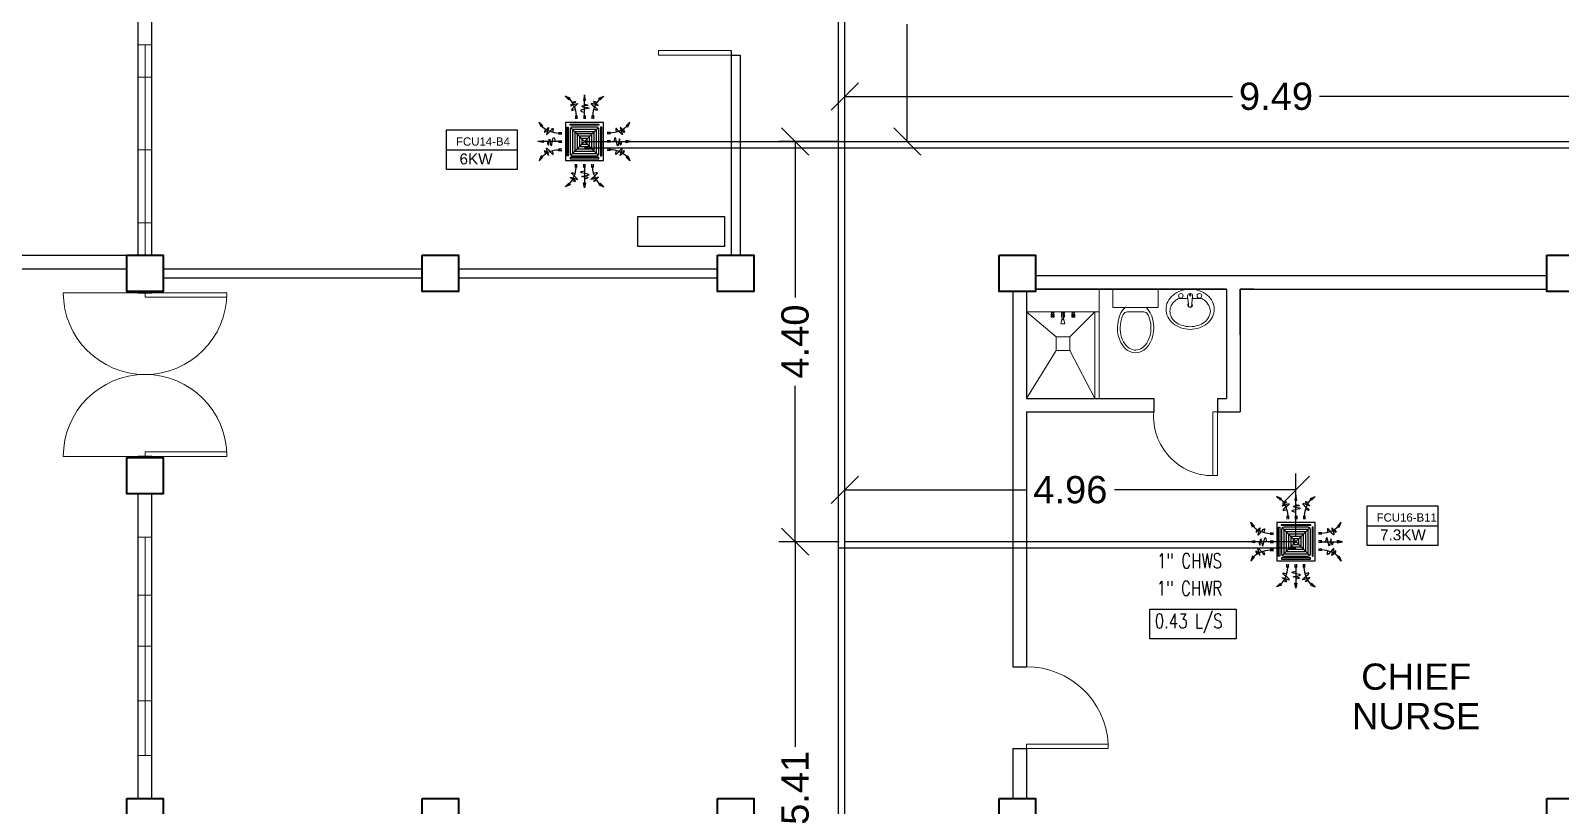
# Model space of a CAD drawing. Header units: millimetres. Extents: x 5 to 598, y 3 to 339.
# Drawn here: x 243.11 to 259.94, y 202.88 to 211.4 of the extents above; entities that cross this region are included whole.
import ezdxf

# ---------------------------------------------------------------- set-up
doc = ezdxf.new("R2010")
doc.units = ezdxf.units.MM
doc.header["$MEASUREMENT"] = 0
for name, color, linetype in [('AIR', 7, 'Continuous'), ('fcu line', 7, 'Continuous'), ('fcu return', 7, 'Continuous'), ('label', 7, 'Continuous'), ('Legends', 7, 'Continuous'), ('pipe label', 7, 'Continuous')]:
    doc.layers.add(name, color=color, linetype=linetype)
doc.styles.add('Arch-Dim', font='simplex.shx', dxfattribs={"width": 0.75})
doc.styles.get("Standard").update_dxf_attribs({"font": 'arial.ttf'})
doc.styles.add('SWISSLT175', font='swissl.ttf', dxfattribs={"height": 0.175})
doc.dimstyles.new('Copy of dimension', dxfattribs={"dimtxt": 0.3, "dimasz": 0.3, "dimexe": 0.18, "dimexo": 0.0625, "dimgap": 0.09, "dimtad": 0, "dimzin": 0, "dimdsep": 46, "dimtxsty": 'Standard', "dimblk": 'OBLIQUE', "dimcen": 0.09, "dimclrd": 256, "dimclre": 256, "dimclrt": 256, "dimadec": 0, "dimazin": 0, "dimtfac": 1, "dimtofl": 0, "dimtmove": 0, "dimatfit": 3, "dimldrblk": 'OBLIQUE', "dimfxl": 1, "dimtolj": 1, "dimtzin": 0, "dimarcsym": 0})

# ---------------------------------------------------------------- blocks, each defined once
blk = doc.blocks.new('FCU-13000P (CASSETTE SPLIT)')
at = {"layer": 'AIR', "ltscale": 3}
for p, q in [((0, 0.523), (0, 1)), ((-0.193, 0.558), (-0.193, 0.487)), ((-0.162, 0.558), (-0.162, 0.487)), ((-0.016, 0.558), (-0.016, 0.487)), ((0.016, 0.558), (0.016, 0.487)), ((0.162, 0.558), (0.162, 0.487)), ((0.193, 0.558), (0.193, 0.487)), ((-0.523, 0), (-1, 0)), ((-0.558, 0.193), (-0.487, 0.193)), ((-0.558, 0.162), (-0.487, 0.162)), ((-0.558, 0.016), (-0.487, 0.016)), ((0.558, 0.193), (0.487, 0.193)), ((0.558, 0.162), (0.487, 0.162)), ((0.558, 0.016), (0.487, 0.016)), ((0.523, 0), (1, 0)), ((-0.558, -0.016), (-0.487, -0.016)), ((-0.558, -0.162), (-0.487, -0.162)), ((-0.558, -0.193), (-0.487, -0.193)), ((0.558, -0.016), (0.487, -0.016)), ((0.558, -0.162), (0.487, -0.162)), ((0.558, -0.193), (0.487, -0.193)), ((-0.193, -0.558), (-0.193, -0.487)), ((-0.162, -0.558), (-0.162, -0.487)), ((-0.016, -0.558), (-0.016, -0.487)), ((0, -0.523), (0, -1)), ((0.016, -0.558), (0.016, -0.487)), ((0.162, -0.558), (0.162, -0.487)), ((0.193, -0.558), (0.193, -0.487))]:
    blk.add_line(p, q, dxfattribs=at)
at = {"layer": 'AIR'}
for p, q in [((0.295, -0.295), (-0.295, 0.295)), ((0.295, 0.295), (-0.295, -0.295))]:
    blk.add_line(p, q, dxfattribs=at)
at = {"layer": 'AIR', "ltscale": 3}
for points in [[(-0.022, 0.89), (0.022, 0.89), (0, 1)], [(-0.335, 0.895), (-0.311, 0.932), (-0.416, 0.973)], [(0.335, 0.895), (0.311, 0.932), (0.416, 0.973)], [(-0.895, 0.335), (-0.932, 0.311), (-0.973, 0.416)], [(0.895, 0.335), (0.932, 0.311), (0.973, 0.416)], [(-0.89, 0.022), (-0.89, -0.022), (-1, 0)], [(0.89, 0.022), (0.89, -0.022), (1, 0)], [(-0.895, -0.335), (-0.932, -0.311), (-0.973, -0.416)], [(0.895, -0.335), (0.932, -0.311), (0.973, -0.416)], [(-0.335, -0.895), (-0.311, -0.932), (-0.416, -0.973)], [(-0.022, -0.89), (0.022, -0.89), (0, -1)], [(0.335, -0.895), (0.311, -0.932), (0.416, -0.973)]]:
    blk.add_lwpolyline(points, close=True, dxfattribs=at)
at = {"layer": 'AIR'}
for points in [[(-0.323, 0.914, -0.171809), (-0.178, 0.558), (-0.178, 0.522)], [(0.323, 0.914, 0.171809), (0.178, 0.558), (0.178, 0.522)], [(-0.914, 0.323, 0.171809), (-0.558, 0.178), (-0.522, 0.178)], [(0.914, 0.323, -0.171809), (0.558, 0.178), (0.522, 0.178)], [(-0.914, -0.323, -0.171809), (-0.558, -0.178), (-0.522, -0.178)], [(0.914, -0.323, 0.171809), (0.558, -0.178), (0.522, -0.178)], [(-0.323, -0.914, 0.171809), (-0.178, -0.558), (-0.178, -0.522)], [(0.323, -0.914, -0.171809), (0.178, -0.558), (0.178, -0.522)]]:
    blk.add_lwpolyline(points, format="xyb", dxfattribs=at)
for points in [[(-0.41, -0.41), (0.41, -0.41), (0.41, 0.41), (-0.41, 0.41)], [(-0.31, 0.372), (0.31, 0.372), (0.31, 0.348), (-0.31, 0.348)], [(-0.373, 0.31), (-0.348, 0.31), (-0.348, -0.31), (-0.373, -0.31)], [(-0.26, -0.26), (0.26, -0.26), (0.26, 0.26), (-0.26, 0.26)], [(-0.21, -0.21), (0.21, -0.21), (0.21, 0.21), (-0.21, 0.21)], [(-0.16, -0.16), (0.16, -0.16), (0.16, 0.16), (-0.16, 0.16)], [(-0.11, -0.11), (0.11, -0.11), (0.11, 0.11), (-0.11, 0.11)], [(-0.06, -0.06), (0.06, -0.06), (0.06, 0.06), (-0.06, 0.06)], [(0.372, 0.31), (0.348, 0.31), (0.348, -0.31), (0.372, -0.31)], [(-0.31, -0.373), (0.31, -0.373), (0.31, -0.348), (-0.31, -0.348)]]:
    blk.add_lwpolyline(points, close=True, dxfattribs=at)
blk.add_lwpolyline([(-0.26, -0.31), (0.26, -0.31, 0.414214), (0.31, -0.26), (0.31, 0.26, 0.414214), (0.26, 0.31), (-0.26, 0.31, 0.414214), (-0.31, 0.26), (-0.31, -0.26, 0.414214)], format="xyb", close=True, dxfattribs=at)
at = {"layer": 'AIR', "ltscale": 3}
for points in [[(-0.268, 0.84), (-0.231, 0.852), (-0.134, 0.882), (-0.422, 0.704), (0.005, 0.903), (-0.358, 0.645), (-0.239, 0.678), (-0.199, 0.69)], [(0.268, 0.84), (0.231, 0.852), (0.134, 0.882), (0.422, 0.704), (-0.005, 0.903), (0.358, 0.645), (0.239, 0.678), (0.199, 0.69)], [(-0.84, 0.268), (-0.852, 0.231), (-0.882, 0.134), (-0.704, 0.422), (-0.903, -0.005), (-0.645, 0.358), (-0.678, 0.239), (-0.69, 0.199)], [(0.84, 0.268), (0.852, 0.231), (0.882, 0.134), (0.704, 0.422), (0.903, -0.005), (0.645, 0.358), (0.678, 0.239), (0.69, 0.199)], [(-0.84, -0.268), (-0.852, -0.231), (-0.882, -0.134), (-0.704, -0.422), (-0.903, 0.005), (-0.645, -0.358), (-0.678, -0.239), (-0.69, -0.199)], [(0.84, -0.268), (0.852, -0.231), (0.882, -0.134), (0.704, -0.422), (0.903, 0.005), (0.645, -0.358), (0.678, -0.239), (0.69, -0.199)], [(-0.268, -0.84), (-0.231, -0.852), (-0.134, -0.882), (-0.422, -0.704), (0.005, -0.903), (-0.358, -0.645), (-0.239, -0.678), (-0.199, -0.69)], [(0.268, -0.84), (0.231, -0.852), (0.134, -0.882), (0.422, -0.704), (-0.005, -0.903), (0.358, -0.645), (0.239, -0.678), (0.199, -0.69)]]:
    blk.add_open_spline(points, degree=3, knots=[0.0032834, 0.0032834, 0.0032834, 0.0032834, 0.0712567, 0.1924075, 0.3347111, 0.5062145, 0.5813292, 0.5813292, 0.5813292, 0.5813292], dxfattribs=at)
for points in [[(0, 0.8), (0.077, 0.776), (-0.058, 0.755), (0.098, 0.718), (-0.087, 0.663), (0, 0.631)], [(-0.8, 0), (-0.776, -0.077), (-0.755, 0.058), (-0.718, -0.098), (-0.663, 0.087), (-0.631, 0)], [(0.8, 0), (0.776, -0.077), (0.755, 0.058), (0.718, -0.098), (0.663, 0.087), (0.631, 0)], [(0, -0.8), (0.077, -0.776), (-0.058, -0.755), (0.098, -0.718), (-0.087, -0.663), (0, -0.631)]]:
    blk.add_spline(points, degree=3, dxfattribs=at)
for points in [[(0, 1), (-0.022, 0.89), (0.022, 0.89)], [(-0.416, 0.973), (-0.335, 0.895), (-0.311, 0.932)], [(0.416, 0.973), (0.335, 0.895), (0.311, 0.932)], [(-0.973, 0.416), (-0.895, 0.335), (-0.932, 0.311)], [(0.973, 0.416), (0.895, 0.335), (0.932, 0.311)], [(-1, 0), (-0.89, 0.022), (-0.89, -0.022)], [(1, 0), (0.89, 0.022), (0.89, -0.022)], [(-0.973, -0.416), (-0.895, -0.335), (-0.932, -0.311)], [(0.973, -0.416), (0.895, -0.335), (0.932, -0.311)], [(-0.416, -0.973), (-0.335, -0.895), (-0.311, -0.932)], [(0, -1), (-0.022, -0.89), (0.022, -0.89)], [(0.416, -0.973), (0.335, -0.895), (0.311, -0.932)]]:
    blk.add_solid(points, dxfattribs=at)
blk = doc.blocks.new('_Oblique')
at = {"color": 0, "linetype": 'ByBlock', "lineweight": -2}
blk.add_line((-0.5, -0.5), (0.5, 0.5), dxfattribs=at)
blk = doc.blocks.new('*D145')
at = {"layer": 'Defpoints', "color": 0, "transparency": 16777216}
for p in [(251.523, 205.784), (252.069, 205.784), (252.069, 200.372)]:
    blk.add_point(p, dxfattribs=at)
at = {"layer": 'Legends', "lineweight": -2, "transparency": 16777216}
for p, q in [((252.007, 205.784), (251.343, 205.784)), ((251.523, 205.784), (251.523, 203.529)), ((251.523, 200.372), (251.523, 202.627)), ((252.007, 200.372), (251.343, 200.372))]:
    blk.add_line(p, q, dxfattribs=at)
at = {"layer": 'Legends', "lineweight": -2, "transparency": 16777216, "xscale": 0.3, "yscale": 0.3, "zscale": 0.3}
for p, rotation in [((251.523, 205.784), 90), ((251.523, 200.372), 270)]:
    blk.add_blockref('_Oblique', p, dxfattribs=dict(at, rotation=rotation))
at = {"layer": 'Legends', "transparency": 16777216, "insert": (251.523, 203.078), "char_height": 0.3, "attachment_point": 5, "rotation": 90}
blk.add_mtext('\\A1;5.41', dxfattribs=at)
blk = doc.blocks.new('*D146')
at = {"layer": 'Defpoints', "color": 0, "transparency": 16777216}
for p in [(257.034, 206.354), (252.069, 205.784), (257.034, 205.784)]:
    blk.add_point(p, dxfattribs=at)
at = {"layer": 'Legends', "lineweight": -2, "transparency": 16777216}
for p, q in [((252.069, 205.846), (252.069, 206.534)), ((257.034, 205.846), (257.034, 206.534)), ((252.069, 206.354), (254.066, 206.354)), ((257.034, 206.354), (255.037, 206.354))]:
    blk.add_line(p, q, dxfattribs=at)
at = {"layer": 'Legends', "lineweight": -2, "transparency": 16777216, "xscale": 0.3, "yscale": 0.3, "zscale": 0.3, "rotation": 180}
blk.add_blockref('_Oblique', (252.069, 206.354), dxfattribs=at)
at = {"layer": 'Legends', "lineweight": -2, "transparency": 16777216, "xscale": 0.3, "yscale": 0.3, "zscale": 0.3}
blk.add_blockref('_Oblique', (257.034, 206.354), dxfattribs=at)
at = {"layer": 'Legends', "transparency": 16777216, "insert": (254.551, 206.354), "char_height": 0.3, "attachment_point": 5}
blk.add_mtext('\\A1;4.96', dxfattribs=at)
blk = doc.blocks.new('*D147')
at = {"layer": 'Defpoints', "color": 0, "transparency": 16777216}
for p in [(251.523, 210.185), (252.069, 210.185), (252.069, 205.784)]:
    blk.add_point(p, dxfattribs=at)
at = {"layer": 'Legends', "lineweight": -2, "transparency": 16777216}
for p, q in [((252.007, 210.185), (251.343, 210.185)), ((251.523, 210.185), (251.523, 208.47)), ((251.523, 205.784), (251.523, 207.499)), ((252.007, 205.784), (251.343, 205.784))]:
    blk.add_line(p, q, dxfattribs=at)
at = {"layer": 'Legends', "lineweight": -2, "transparency": 16777216, "xscale": 0.3, "yscale": 0.3, "zscale": 0.3}
for p, rotation in [((251.523, 210.185), 90), ((251.523, 205.784), 270)]:
    blk.add_blockref('_Oblique', p, dxfattribs=dict(at, rotation=rotation))
at = {"layer": 'Legends', "transparency": 16777216, "insert": (251.523, 207.984), "char_height": 0.3, "attachment_point": 5, "rotation": 90}
blk.add_mtext('\\A1;4.40', dxfattribs=at)
blk = doc.blocks.new('*D149')
at = {"layer": 'Defpoints', "color": 0, "transparency": 16777216}
for p in [(261.56, 210.68), (252.069, 210.185), (261.56, 210.185)]:
    blk.add_point(p, dxfattribs=at)
at = {"layer": 'Legends', "lineweight": -2, "transparency": 16777216}
for p, q in [((252.069, 210.248), (252.069, 210.86)), ((261.56, 210.248), (261.56, 210.86)), ((252.069, 210.68), (256.335, 210.68)), ((261.56, 210.68), (257.294, 210.68))]:
    blk.add_line(p, q, dxfattribs=at)
at = {"layer": 'Legends', "lineweight": -2, "transparency": 16777216, "xscale": 0.3, "yscale": 0.3, "zscale": 0.3, "rotation": 180}
blk.add_blockref('_Oblique', (252.069, 210.68), dxfattribs=at)
at = {"layer": 'Legends', "lineweight": -2, "transparency": 16777216, "xscale": 0.3, "yscale": 0.3, "zscale": 0.3}
blk.add_blockref('_Oblique', (261.56, 210.68), dxfattribs=at)
at = {"layer": 'Legends', "transparency": 16777216, "insert": (256.814, 210.68), "char_height": 0.3, "attachment_point": 5}
blk.add_mtext('\\A1;9.49', dxfattribs=at)
blk = doc.blocks.new('*D168')
at = {"layer": 'Defpoints', "color": 0, "transparency": 16777216}
for p in [(252.069, 213.725), (252.757, 213.725), (252.069, 210.185)]:
    blk.add_point(p, dxfattribs=at)
at = {"layer": 'Legends', "lineweight": -2, "transparency": 16777216}
for p, q in [((252.132, 213.725), (252.937, 213.725)), ((252.757, 213.725), (252.757, 212.434)), ((252.757, 210.185), (252.757, 211.476)), ((252.132, 210.185), (252.937, 210.185))]:
    blk.add_line(p, q, dxfattribs=at)
at = {"layer": 'Legends', "lineweight": -2, "transparency": 16777216, "xscale": 0.3, "yscale": 0.3, "zscale": 0.3}
for p, rotation in [((252.757, 213.725), 90), ((252.757, 210.185), 270)]:
    blk.add_blockref('_Oblique', p, dxfattribs=dict(at, rotation=rotation))
at = {"layer": 'Legends', "transparency": 16777216, "insert": (252.757, 211.955), "char_height": 0.3, "attachment_point": 5, "rotation": 90}
blk.add_mtext('\\A1;3.54', dxfattribs=at)

msp = doc.modelspace()

# ---------------------------------------------------------------- linework, layer by layer
at = {"color": 8, "lineweight": 25}
for p, q in [((244.294, 208.934), (244.294, 214.534)), ((244.444, 208.934), (244.444, 214.534)), ((250.819, 211.184), (250.819, 208.934)), ((250.819, 211.134), (250.919, 211.134)), ((250.919, 211.134), (250.919, 208.934)), ((238.869, 208.934), (244.169, 208.934)), ((241.169, 208.784), (244.169, 208.784)), ((244.569, 208.784), (247.419, 208.784)), ((247.819, 208.784), (250.669, 208.784)), ((244.569, 208.684), (247.419, 208.684)), ((247.819, 208.684), (250.669, 208.684)), ((244.294, 208.534), (244.294, 208.522)), ((244.294, 208.522), (244.444, 208.522)), ((244.444, 208.534), (244.444, 208.522)), ((244.444, 206.722), (244.294, 206.722)), ((244.294, 206.709), (244.294, 206.722)), ((244.444, 206.709), (244.444, 206.722)), ((244.294, 202.959), (244.294, 206.309)), ((244.444, 202.959), (244.444, 206.309))]:
    msp.add_line(p, q, dxfattribs=at)
at = {"color": 8, "lineweight": 9}
for p, q in [((244.294, 211.247), (244.444, 211.247)), ((244.294, 208.934), (244.294, 211.247)), ((244.369, 211.247), (244.369, 208.934)), ((244.294, 210.091), (244.294, 210.891)), ((244.294, 210.891), (244.444, 210.891)), ((244.444, 210.891), (244.444, 209.291)), ((244.294, 210.091), (244.444, 210.091)), ((244.444, 209.291), (244.294, 209.291)), ((244.294, 208.934), (244.444, 208.934)), ((255.019, 208.56), (255.019, 208.36)), ((255.519, 208.56), (255.019, 208.56)), ((255.519, 208.36), (255.519, 208.56)), ((255.855, 208.362), (255.841, 208.484)), ((255.884, 208.362), (255.897, 208.484)), ((254.338, 208.309), (254.372, 208.309)), ((254.338, 208.31), (254.372, 208.31)), ((254.338, 208.309), (254.342, 208.303)), ((254.338, 208.309), (254.338, 208.31)), ((254.339, 208.277), (254.341, 208.281)), ((254.339, 208.255), (254.339, 208.277)), ((254.339, 208.255), (254.372, 208.255)), ((254.342, 208.253), (254.339, 208.255)), ((254.341, 208.289), (254.342, 208.291)), ((254.341, 208.289), (254.369, 208.289)), ((254.341, 208.283), (254.341, 208.289)), ((254.342, 208.303), (254.369, 208.303)), ((254.342, 208.291), (254.369, 208.291)), ((254.342, 208.277), (254.35, 208.277)), ((254.342, 208.264), (254.342, 208.276)), ((254.342, 208.253), (254.368, 208.253)), ((254.342, 208.252), (254.342, 208.253)), ((254.342, 208.252), (254.368, 208.252)), ((254.344, 208.303), (254.344, 208.291)), ((254.349, 208.264), (254.349, 208.276)), ((254.369, 208.277), (254.361, 208.277)), ((254.361, 208.264), (254.361, 208.276)), ((254.367, 208.303), (254.367, 208.291)), ((254.368, 208.264), (254.368, 208.276)), ((254.368, 208.253), (254.372, 208.255)), ((254.368, 208.252), (254.368, 208.253)), ((254.372, 208.309), (254.369, 208.303)), ((254.369, 208.289), (254.369, 208.291)), ((254.369, 208.283), (254.369, 208.289)), ((254.372, 208.277), (254.37, 208.281)), ((254.372, 208.309), (254.372, 208.31)), ((254.372, 208.255), (254.372, 208.277)), ((254.452, 208.304), (254.44, 208.31)), ((254.44, 208.31), (254.498, 208.31)), ((254.486, 208.304), (254.452, 208.304)), ((254.452, 208.295), (254.452, 208.304)), ((254.452, 208.304), (254.486, 208.304)), ((254.486, 208.295), (254.452, 208.295)), ((254.452, 208.277), (254.455, 208.281)), ((254.452, 208.255), (254.452, 208.277)), ((254.452, 208.255), (254.461, 208.255)), ((254.456, 208.253), (254.452, 208.255)), ((254.455, 208.289), (254.456, 208.291)), ((254.455, 208.289), (254.461, 208.289)), ((254.455, 208.283), (254.455, 208.289)), ((254.456, 208.291), (254.461, 208.291)), ((254.456, 208.277), (254.461, 208.277)), ((254.456, 208.264), (254.456, 208.276)), ((254.456, 208.253), (254.461, 208.253)), ((254.456, 208.252), (254.456, 208.253)), ((254.456, 208.252), (254.461, 208.252)), ((254.458, 208.295), (254.458, 208.291)), ((254.461, 208.232), (254.461, 208.295)), ((254.461, 208.295), (254.477, 208.295)), ((254.477, 208.295), (254.477, 208.232)), ((254.477, 208.291), (254.482, 208.291)), ((254.477, 208.289), (254.483, 208.289)), ((254.482, 208.277), (254.477, 208.277)), ((254.477, 208.255), (254.486, 208.255)), ((254.477, 208.253), (254.482, 208.253)), ((254.477, 208.252), (254.482, 208.252)), ((254.48, 208.295), (254.48, 208.291)), ((254.483, 208.289), (254.482, 208.291)), ((254.482, 208.264), (254.482, 208.276)), ((254.482, 208.253), (254.486, 208.255)), ((254.482, 208.252), (254.482, 208.253)), ((254.483, 208.283), (254.483, 208.289)), ((254.486, 208.277), (254.484, 208.281)), ((254.498, 208.31), (254.486, 208.304)), ((254.486, 208.304), (254.486, 208.295)), ((254.486, 208.255), (254.486, 208.277)), ((254.566, 208.309), (254.566, 208.31)), ((254.566, 208.31), (254.6, 208.31)), ((254.566, 208.309), (254.569, 208.303)), ((254.566, 208.309), (254.6, 208.309)), ((254.566, 208.277), (254.568, 208.281)), ((254.566, 208.255), (254.566, 208.277)), ((254.57, 208.253), (254.566, 208.255)), ((254.566, 208.255), (254.599, 208.255)), ((254.569, 208.303), (254.596, 208.303)), ((254.569, 208.291), (254.596, 208.291)), ((254.569, 208.289), (254.569, 208.291)), ((254.569, 208.283), (254.569, 208.289)), ((254.569, 208.289), (254.597, 208.289)), ((254.569, 208.277), (254.577, 208.277)), ((254.57, 208.264), (254.57, 208.276)), ((254.57, 208.252), (254.57, 208.253)), ((254.57, 208.253), (254.596, 208.253)), ((254.57, 208.252), (254.596, 208.252)), ((254.571, 208.303), (254.571, 208.291)), ((254.577, 208.264), (254.577, 208.276)), ((254.596, 208.277), (254.589, 208.277)), ((254.589, 208.264), (254.589, 208.276)), ((254.594, 208.303), (254.594, 208.291)), ((254.6, 208.309), (254.596, 208.303)), ((254.597, 208.289), (254.596, 208.291)), ((254.596, 208.264), (254.596, 208.276)), ((254.596, 208.253), (254.599, 208.255)), ((254.596, 208.252), (254.596, 208.253)), ((254.597, 208.283), (254.597, 208.289)), ((254.599, 208.277), (254.597, 208.281)), ((254.599, 208.255), (254.599, 208.277)), ((254.6, 208.309), (254.6, 208.31)), ((255.019, 208.36), (255.519, 208.36)), ((255.178, 208.31), (255.359, 208.31)), ((254.457, 208.225), (254.448, 208.183)), ((254.488, 208.178), (254.45, 208.178)), ((254.457, 208.232), (254.457, 208.225)), ((254.481, 208.232), (254.457, 208.232)), ((254.457, 208.225), (254.481, 208.225)), ((254.457, 208.225), (254.481, 208.225)), ((254.481, 208.225), (254.481, 208.232)), ((254.481, 208.225), (254.49, 208.183)), ((244.294, 205.834), (244.444, 205.834)), ((244.294, 204.634), (244.294, 205.834)), ((244.369, 203.434), (244.369, 205.834)), ((244.444, 205.834), (244.444, 203.434)), ((244.294, 205.197), (244.444, 205.197)), ((244.294, 204.634), (244.294, 203.434)), ((244.294, 204.634), (244.444, 204.634)), ((244.294, 204.034), (244.444, 204.034)), ((244.444, 203.434), (244.294, 203.434))]:
    msp.add_line(p, q, dxfattribs=at)
at = {"color": 8, "linetype": 'ByBlock', "lineweight": 25}
for p, q in [((254.169, 208.71), (259.794, 208.71)), ((253.919, 208.534), (253.919, 204.409)), ((254.069, 208.534), (254.069, 207.36)), ((254.069, 208.534), (254.069, 207.36)), ((254.169, 208.56), (256.269, 208.56)), ((256.269, 208.56), (254.169, 208.56)), ((256.269, 208.56), (254.169, 208.56)), ((256.419, 208.56), (259.794, 208.56)), ((256.569, 208.56), (256.419, 208.56)), ((254.069, 208.41), (254.069, 207.36)), ((254.069, 207.21), (254.069, 204.409)), ((253.919, 204.409), (254.069, 204.409)), ((253.919, 203.509), (253.919, 203.309)), ((253.919, 203.509), (254.069, 203.509)), ((254.069, 203.509), (254.069, 203.409)), ((254.069, 203.509), (254.069, 202.959)), ((253.919, 203.309), (253.919, 203.309)), ((253.919, 203.309), (253.919, 202.959))]:
    msp.add_line(p, q, dxfattribs=at)
at = {"color": 8, "lineweight": 13}
for p, q in [((244.369, 208.522), (243.469, 208.522)), ((244.369, 208.522), (245.269, 208.522)), ((244.369, 208.472), (244.369, 208.522)), ((245.269, 208.472), (244.369, 208.472)), ((245.269, 208.522), (245.269, 208.472)), ((244.369, 206.772), (245.269, 206.772)), ((244.369, 206.722), (244.369, 206.772)), ((245.269, 206.772), (245.269, 206.722)), ((244.369, 206.722), (243.469, 206.722)), ((245.269, 206.722), (244.369, 206.722))]:
    msp.add_line(p, q, dxfattribs=at)
at = {"color": 8, "linetype": 'ByBlock', "lineweight": 9, "ltscale": 0.3}
for p, q in [((254.869, 208.56), (254.869, 207.36)), ((254.394, 208.035), (254.069, 208.31)), ((254.544, 208.035), (254.819, 208.31)), ((254.819, 208.31), (254.819, 207.36)), ((254.394, 207.885), (254.069, 207.36)), ((254.544, 207.885), (254.819, 207.36))]:
    msp.add_line(p, q, dxfattribs=at)
at = {"color": 8, "linetype": 'ByBlock', "lineweight": 9}
for p, q in [((254.869, 208.31), (254.869, 208.56)), ((254.069, 208.31), (254.869, 208.31))]:
    msp.add_line(p, q, dxfattribs=at)
at = {"color": 8, "linetype": 'ByBlock', "lineweight": 25, "ltscale": 0.3}
for p, q in [((256.269, 208.56), (256.269, 207.36)), ((256.419, 208.56), (256.419, 207.21)), ((254.069, 207.36), (255.469, 207.36)), ((255.469, 207.36), (255.469, 207.21)), ((256.169, 207.36), (256.269, 207.36)), ((256.169, 207.36), (256.169, 207.21)), ((254.069, 207.21), (255.469, 207.21)), ((256.169, 207.21), (256.419, 207.21))]:
    msp.add_line(p, q, dxfattribs=at)
at = {"color": 8, "linetype": 'ByBlock', "lineweight": 13}
for p, q in [((254.969, 203.559), (254.069, 203.559)), ((254.069, 203.559), (254.069, 203.509)), ((254.969, 203.509), (254.969, 203.559)), ((254.069, 203.509), (254.969, 203.509))]:
    msp.add_line(p, q, dxfattribs=at)
at = {"color": 8, "lineweight": 9}
for points in [[(244.294, 211.247), (244.444, 211.247), (244.444, 208.934), (244.294, 208.934)], [(244.294, 203.434), (244.294, 205.834), (244.444, 205.834), (244.444, 203.434)], [(244.294, 205.834), (244.444, 205.834), (244.444, 203.434), (244.294, 203.434)]]:
    msp.add_lwpolyline(points, close=True, dxfattribs=at)
at = {"color": 8, "lineweight": 13, "ltscale": 0.03}
for points in [[(250.819, 211.184), (250.819, 211.134), (250.019, 211.134), (250.019, 211.184)], [(256.169, 207.21), (256.119, 207.21), (256.119, 206.51), (256.169, 206.51)]]:
    msp.add_lwpolyline(points, close=True, dxfattribs=at)
at = {"color": 8, "lineweight": 35}
for points in [[(244.169, 208.934), (244.569, 208.934), (244.569, 208.534), (244.169, 208.534)], [(247.419, 208.934), (247.819, 208.934), (247.819, 208.534), (247.419, 208.534)], [(250.669, 208.934), (251.069, 208.934), (251.069, 208.534), (250.669, 208.534)], [(244.169, 206.709), (244.569, 206.709), (244.569, 206.309), (244.169, 206.309)], [(244.169, 202.959), (244.569, 202.959), (244.569, 202.559), (244.169, 202.559)], [(247.419, 202.959), (247.819, 202.959), (247.819, 202.559), (247.419, 202.559)], [(250.669, 202.959), (251.069, 202.959), (251.069, 202.559), (250.669, 202.559)]]:
    msp.add_lwpolyline(points, close=True, dxfattribs=at)
at = {"color": 8, "linetype": 'ByBlock', "lineweight": 35}
for points in [[(253.769, 208.934), (254.169, 208.934), (254.169, 208.534), (253.769, 208.534)], [(259.794, 208.936), (260.194, 208.936), (260.194, 208.536), (259.794, 208.536)], [(253.769, 202.959), (254.169, 202.959), (254.169, 202.559), (253.769, 202.559)], [(259.794, 202.961), (260.194, 202.961), (260.194, 202.561), (259.794, 202.561)]]:
    msp.add_lwpolyline(points, close=True, dxfattribs=at)
at = {"color": 8, "lineweight": 9}
msp.add_lwpolyline([(255.604, 208.339, 0.11576), (255.623, 208.257, 0.104047), (255.682, 208.183, 0.090875), (255.766, 208.136, 0.083344), (255.869, 208.118, 0.083344), (255.973, 208.136, 0.090875), (256.056, 208.183, 0.104047), (256.115, 208.257, 0.11576), (256.134, 208.339, 0.11576), (256.115, 208.422, 0.104047), (256.056, 208.496, 0.090875), (255.973, 208.543, 0.083344), (255.869, 208.56, 0.083344), (255.766, 208.543, 0.090875), (255.682, 208.496, 0.104047), (255.623, 208.422, 0.11576)], format="xyb", close=True, dxfattribs=at)
for points in [[(255.647, 208.318, 0.124838), (255.662, 208.256, 0.105788), (255.712, 208.198, 0.086697), (255.781, 208.162, 0.076776), (255.869, 208.148, 0.076776), (255.957, 208.162, 0.086697), (256.026, 208.198, 0.105788), (256.076, 208.256, 0.124838), (256.092, 208.318, 0.124838), (256.076, 208.381, 0.105788), (256.026, 208.438, 0.040067), (255.996, 208.458), (255.893, 208.458, 0.040067)], [(255.845, 208.458), (255.742, 208.458, 0.040067), (255.712, 208.438, 0.105788), (255.662, 208.381, 0.124838), (255.647, 208.318, 0.124838)]]:
    msp.add_lwpolyline(points, format="xyb", dxfattribs=at)
at = {"color": 8, "linetype": 'ByBlock', "lineweight": 25}
msp.add_lwpolyline([(256.419, 208.06), (256.419, 208.56)], dxfattribs=at)
at = {"color": 8, "linetype": 'ByBlock', "lineweight": 9, "ltscale": 0.3}
msp.add_lwpolyline([(254.819, 208.31), (254.819, 207.36), (254.869, 207.36), (254.869, 208.31), (254.869, 208.31)], dxfattribs=at)
at = {"color": 8, "linetype": 'ByBlock', "lineweight": 9, "ltscale": 0.03}
msp.add_lwpolyline([(254.544, 208.035), (254.394, 208.035), (254.394, 207.885), (254.544, 207.885)], close=True, dxfattribs=at)
at = {"color": 8, "lineweight": 9}
for centre, radius in [((255.767, 208.487), 0.0255), ((255.869, 208.494), 0.0095), ((255.971, 208.487), 0.0255)]:
    msp.add_circle(centre, radius, dxfattribs=at)
at = {"color": 8, "lineweight": 13}
for centre, start, end in [((244.369, 208.522), 180, 0), ((244.369, 206.722), 0, 180)]:
    msp.add_arc(centre, 0.9, start, end, dxfattribs=at)
at = {"color": 8, "lineweight": 9}
for centre, radius, start, end in [((255.869, 208.487), 0.028, 353.7545, 186.2455), ((255.178, 208.26), 0.05, 90, 151.8499), ((255.359, 208.26), 0.05, 28.0084, 90), ((255.869, 208.385), 0.025, 138.7978, 233.6932), ((255.869, 208.456), 0.0948, 261.2026, 278.7974), ((255.869, 208.385), 0.025, 251.3793, 288.6207), ((255.869, 208.385), 0.025, 306.3068, 41.2022)]:
    msp.add_arc(centre, radius, start, end, dxfattribs=at)
at = {"color": 8, "lineweight": 13, "ltscale": 0.03}
msp.add_arc((256.119, 207.162), 0.652, 175.7578, 270, dxfattribs=at)
at = {"color": 8, "linetype": 'ByBlock', "lineweight": 13}
msp.add_arc((254.069, 203.509), 0.9, 3.1847, 90, dxfattribs=at)
at = {"color": 8, "lineweight": 9}
for centre, major_axis, ratio, start_param, end_param in [((254.33, 208.265), (-0.00896, 0.00896), 1, 3.15309, 3.864175), ((254.327, 208.27), (0.0118, 0.0118), 1, 6.018417, 6.150642), ((254.338, 208.283), (0.00268, 0.00268), 1, 5.003733, 5.497675), ((254.339, 208.276), (0.00268, 0.00268), 1, 5.497675, 6.125314), ((254.353, 208.276), (-0.00268, 0.00268), 1, 0.157647, 0.785286), ((254.36, 208.264), (-0.00738, 0.00738), 1, 0.858879, 1.643677), ((254.36, 208.271), (0.00887, 0.00887), 1, 1.36743, 1.728443), ((254.355, 208.278), (-0.00268, 0.00268), 1, -1.367654, -0.203367), ((254.355, 208.259), (-0.00268, 0.00268), 1, 1.643677, 3.068487), ((254.351, 208.271), (0.00887, 0.00887), 1, 6.125314, 6.486327), ((254.351, 208.264), (0.00738, 0.00738), 1, 4.639283, 5.424081), ((254.358, 208.276), (-0.00268, 0.00268), 1, 3.926878, 4.554518), ((254.372, 208.276), (0.00268, 0.00268), 1, 1.728443, 2.356082), ((254.381, 208.265), (0.00896, 0.00896), 1, 2.418785, 3.129871), ((254.373, 208.283), (0.00268, 0.00268), 1, 2.356082, 2.850023), ((254.384, 208.27), (-0.0118, 0.0118), 1, 0.132318, 0.264544), ((254.443, 208.265), (0.00896, 0.00896), 1, 4.723886, 5.434971), ((254.441, 208.27), (0.0118, 0.0118), 1, 6.018417, 6.150642), ((254.451, 208.283), (-0.00268, 0.00268), 1, 3.432937, 3.926878), ((254.452, 208.276), (-0.00268, 0.00268), 1, 3.926878, 4.554518), ((254.486, 208.276), (-0.00268, 0.00268), 1, 0.157647, 0.785286), ((254.495, 208.265), (-0.00896, 0.00896), 1, 0.847989, 1.559075), ((254.487, 208.283), (-0.00268, 0.00268), 1, 0.785286, 1.279227), ((254.497, 208.27), (0.0118, 0.0118), 1, 1.703115, 1.83534), ((254.557, 208.265), (-0.00896, 0.00896), 1, 3.15309, 3.864175), ((254.565, 208.283), (0.00268, 0.00268), 1, 5.003733, 5.497675), ((254.554, 208.27), (-0.0118, 0.0118), 1, 4.44762, 4.579846), ((254.566, 208.276), (0.00268, 0.00268), 1, 5.497675, 6.125314), ((254.587, 208.271), (0.00887, 0.00887), 1, 1.36743, 1.728443), ((254.58, 208.276), (-0.00268, 0.00268), 1, 0.157647, 0.785286), ((254.587, 208.264), (-0.00738, 0.00738), 1, 0.858879, 1.643677), ((254.583, 208.259), (-0.00268, 0.00268), 1, 1.643677, 3.068487), ((254.583, 208.278), (-0.00268, 0.00268), 1, -1.367654, -0.203367), ((254.578, 208.271), (0.00887, 0.00887), 1, 6.125314, 6.486327), ((254.578, 208.264), (0.00738, 0.00738), 1, 4.639283, 5.424081), ((254.585, 208.276), (-0.00268, 0.00268), 1, 3.926878, 4.554518), ((254.611, 208.27), (0.0118, 0.0118), 1, 1.703115, 1.83534), ((254.6, 208.276), (0.00268, 0.00268), 1, 1.728443, 2.356082), ((254.608, 208.265), (0.00896, 0.00896), 1, 2.418785, 3.129871), ((254.6, 208.283), (0.00268, 0.00268), 1, 2.356082, 2.850023), ((255.269, 208.135), (0, 0.275), 0.727273, 0.612555, 5.670631), ((254.486, 208.182), (-0.00268, 0.00268), 1, 2.924915, 4.294977)]:
    msp.add_ellipse(centre, major_axis=major_axis, ratio=ratio, start_param=start_param, end_param=end_param, dxfattribs=at)
at = {"color": 8, "lineweight": 9, "extrusion": (4.99074e-41, -2.88216e-41, -1)}
msp.add_ellipse((254.452, 208.182), major_axis=(-0.00268, 0.00268), ratio=1, start_param=4.495936, end_param=5.865998, dxfattribs=at)
at = {"color": 8, "lineweight": 9}
msp.add_open_spline([(255.134, 208.284), (255.126, 208.267), (255.118, 208.249), (255.091, 208.158), (255.096, 208.071), (255.154, 207.939), (255.204, 207.898), (255.302, 207.885), (255.355, 207.911), (255.429, 208.022), (255.446, 208.105), (255.431, 208.219), (255.419, 208.254), (255.404, 208.284)], degree=3, knots=[0.937253, 0.937253, 0.937253, 0.937253, 1.185372, 1.185372, 2.113864, 2.113864, 3.042356, 3.042356, 3.970847, 3.970847, 4.899339, 4.899339, 5.346062, 5.346062, 5.346062, 5.346062], dxfattribs=at)
at = {"layer": 'fcu line', "linetype": 'Continuous'}
for p, q in [((252.069, 181.387), (252.069, 219.388)), ((249.204, 210.185), (272.535, 210.185)), ((257.034, 205.784), (252.069, 205.784))]:
    msp.add_line(p, q, dxfattribs=at)
at = {"layer": 'fcu return', "linetype": 'Continuous'}
for p, q in [((251.999, 181.458), (251.999, 219.318)), ((249.204, 210.115), (272.605, 210.115)), ((257.034, 205.714), (251.999, 205.714))]:
    msp.add_line(p, q, dxfattribs=at)
at = {"layer": 'Legends', "linetype": 'Continuous', "lineweight": 25}
for p, q in [((247.685, 210.094), (248.464, 210.094)), ((257.816, 205.96), (258.595, 205.96))]:
    msp.add_line(p, q, dxfattribs=at)
at = {"layer": 'Legends'}
for points in [[(247.685, 210.312), (248.464, 210.312), (248.464, 209.875), (247.685, 209.875)], [(257.816, 206.178), (258.595, 206.178), (258.595, 205.741), (257.816, 205.741)]]:
    msp.add_lwpolyline(points, close=True, dxfattribs=at)
at = {"layer": 'pipe label', "color": 7, "linetype": 'Continuous', "lineweight": 25}
msp.add_lwpolyline([(249.793, 209.358), (250.745, 209.358), (250.745, 209.031), (249.793, 209.031)], close=True, dxfattribs=at)
at = {"layer": 'pipe label', "color": 2, "linetype": 'Continuous', "lineweight": 25}
msp.add_lwpolyline([(255.426, 205.043), (256.377, 205.043), (256.377, 204.715), (255.426, 204.715)], close=True, dxfattribs=at)

# ---------------------------------------------------------------- block references
at = {"layer": 'AIR', "xscale": 0.5113536813550488, "yscale": 0.5113536813550488, "zscale": 0.5113536813550488}
for p in [(249.204, 210.185), (257.034, 205.784)]:
    msp.add_blockref('FCU-13000P (CASSETTE SPLIT)', p, dxfattribs=at)

# ---------------------------------------------------------------- texts
at = {"layer": 'label', "color": 8, "linetype": 'ByBlock', "lineweight": 9, "ltscale": 0.4, "insert": (258.357, 204.081), "char_height": 0.2889, "attachment_point": 5, "line_spacing_factor": 0.9, "style": 'SWISSLT175'}
msp.add_mtext('CHIEF\\PNURSE', dxfattribs=at)
at = {"layer": 'Legends', "linetype": 'Continuous', "lineweight": 25, "attachment_point": 1}
for s, width, insert, char_height in [('FCU14-B4', 0.44811, (247.79, 210.229), 0.09), ('6KW', 0.23674, (247.829, 210.053), 0.12), ('FCU16-B11', 0.44811, (257.921, 206.095), 0.09), ('7.3KW', 0.23674, (257.96, 205.919), 0.12)]:
    msp.add_mtext_dynamic_manual_height_columns(s, width=width, gutter_width=1.011, heights=[0], dxfattribs=dict(at, insert=insert, char_height=char_height))
at = {"layer": 'pipe label', "color": 3, "linetype": 'Continuous', "lineweight": 25, "insert": (255.505, 205.654), "char_height": 0.16, "attachment_point": 1, "style": 'Arch-Dim'}
msp.add_mtext_dynamic_manual_height_columns('\\A1;{\\H1x;1}" CHWS', width=1.17294, gutter_width=1.011, heights=[0], dxfattribs=at)
at = {"layer": 'pipe label', "color": 240, "linetype": 'Continuous', "lineweight": 25, "insert": (255.502, 205.351), "char_height": 0.16, "attachment_point": 1, "style": 'Arch-Dim'}
msp.add_mtext_dynamic_manual_height_columns('\\A1;{\\H1x;1}" CHWR', width=0.88035, gutter_width=1.011, heights=[0], dxfattribs=at)
at = {"layer": 'pipe label', "color": 2, "linetype": 'Continuous', "lineweight": 25, "insert": (255.481, 204.992), "char_height": 0.16, "attachment_point": 1, "style": 'Arch-Dim'}
msp.add_mtext_dynamic_manual_height_columns('0.43 L/S', width=0.89967, gutter_width=1.011, heights=[0], dxfattribs=at)

# ---------------------------------------------------------------- dimensions: what is measured, and where the dimension line sits
at = {"layer": 'Legends'}
for base, p1, p2, picture, middle in [((252.757, 213.725), (252.069, 210.185), (252.069, 213.725), '*D168', (252.757, 211.955)), ((251.523, 210.185), (252.069, 205.784), (252.069, 210.185), '*D147', (251.523, 207.984)), ((251.523, 205.784), (252.069, 200.372), (252.069, 205.784), '*D145', (251.523, 203.078))]:
    dim = msp.add_linear_dim(base=base, p1=p1, p2=p2, angle=90, dimstyle='Copy of dimension', dxfattribs=at)
    dim.commit()
    dim.dimension.update_dxf_attribs({"geometry": picture, "text_midpoint": middle})
for base, p1, p2, picture, middle in [((261.56, 210.68), (252.069, 210.185), (261.56, 210.185), '*D149', (256.814, 210.68)), ((257.0336, 206.3543), (252.0691, 205.7837), (257.0336, 205.7837), '*D146', (254.5513, 206.3543))]:
    dim = msp.add_linear_dim(base=base, p1=p1, p2=p2, dimstyle='Copy of dimension', dxfattribs=at)
    dim.commit()
    dim.dimension.update_dxf_attribs({"geometry": picture, "text_midpoint": middle})

doc.saveas('drawing.dxf')
